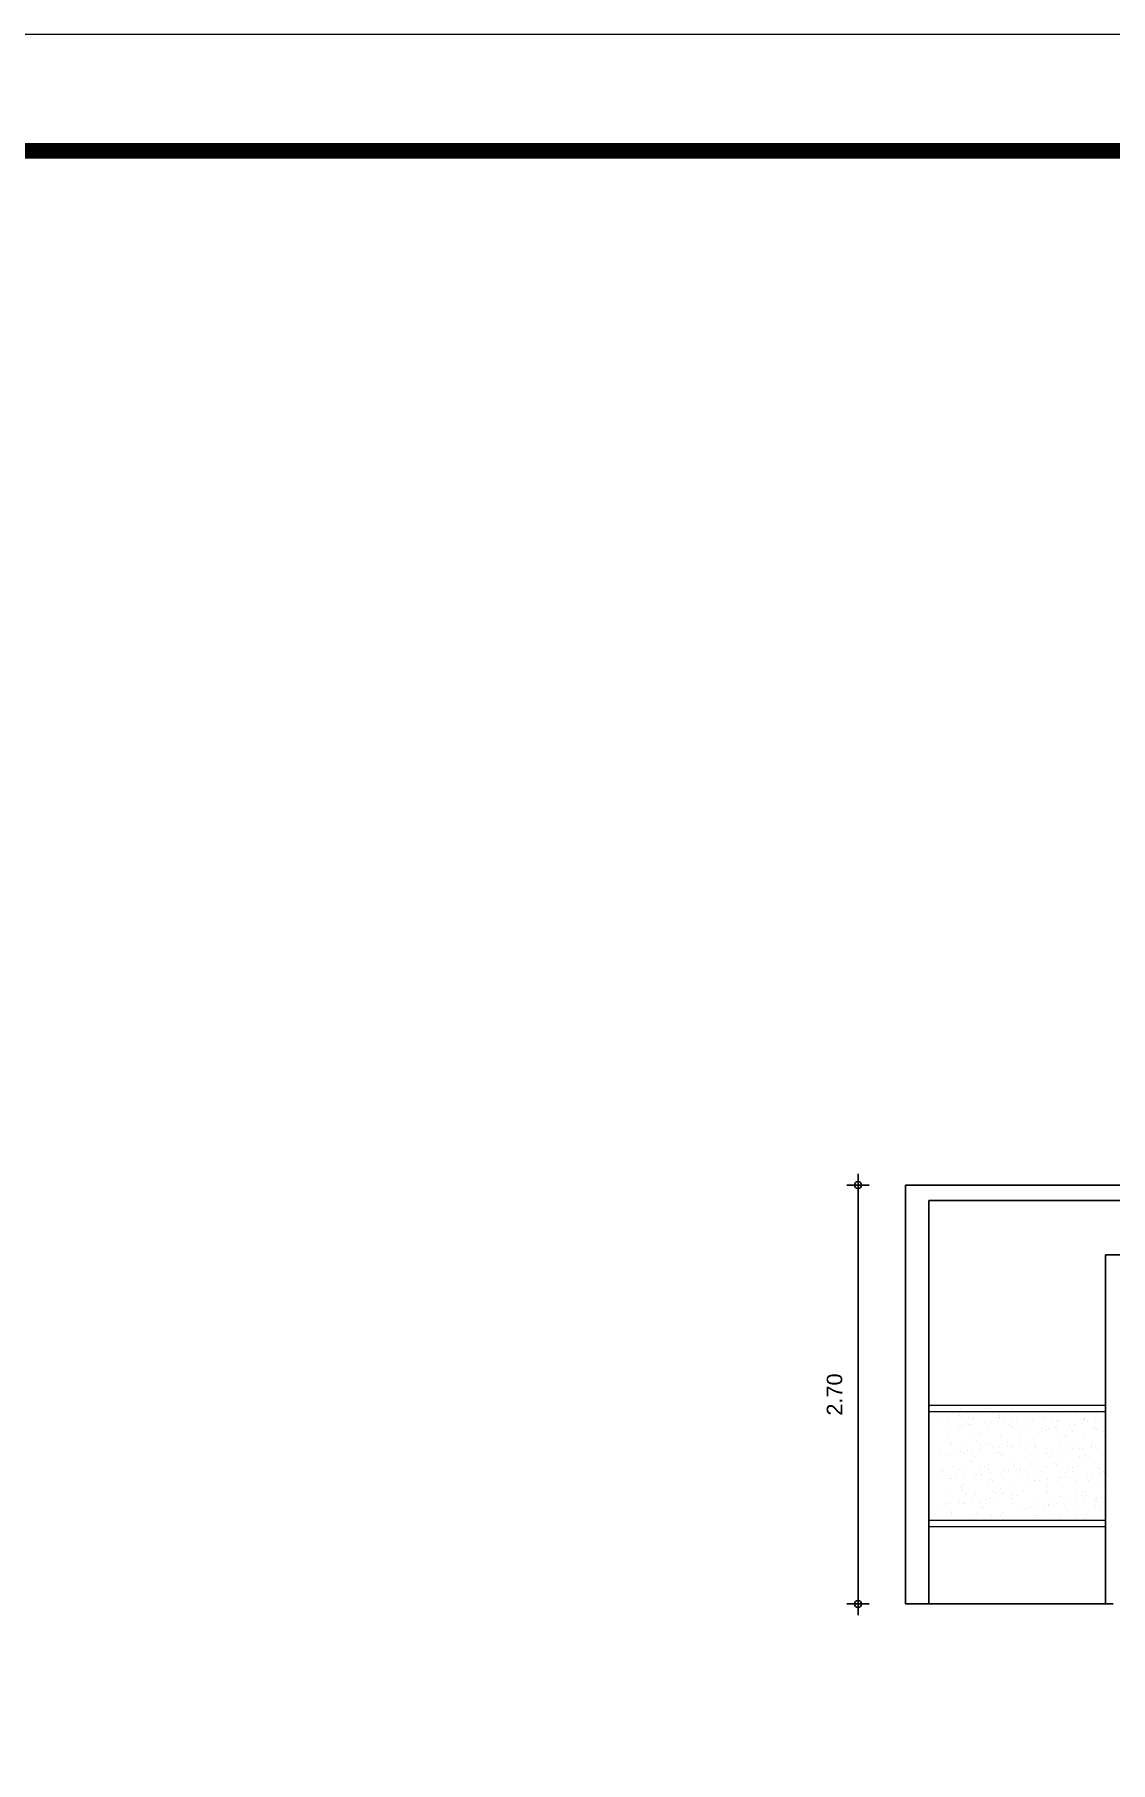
# Model space of a CAD drawing. Header units: millimetres. Extents: x 1345 to 2117, y 1214 to 1365.
# Drawn here: x 1476.36 to 1483.3, y 1284.45 to 1295.59 of the extents above; entities that cross this region are included whole.
import ezdxf

# ---------------------------------------------------------------- set-up
doc = ezdxf.new("R2010")
doc.units = ezdxf.units.MM
doc.header["$LTSCALE"] = 0.5
for name, color, linetype in [('02', 2, 'Continuous'), ('COTAS', 7, 'Continuous'), ('COZINHA', 7, 'Continuous'), ('parede', 2, 'Continuous'), ('TUBULAÇÃO_ESGOTO', 6, 'Continuous')]:
    doc.layers.add(name, color=color, linetype=linetype)
doc.styles.get("Standard").update_dxf_attribs({"font": 'arial.ttf'})
doc.dimstyles.new('ESCALA50', dxfattribs={"dimtxt": 0.1, "dimasz": 0.05, "dimexe": 0.18, "dimexo": 0.06, "dimgap": 0.1, "dimtad": 1, "dimzin": 4, "dimdsep": 46, "dimtxsty": 'Standard', "dimblk": 'BOLA', "dimcen": -0.06, "dimse1": 1, "dimse2": 1, "dimclrd": 7, "dimclrt": 7, "dimadec": 0, "dimazin": 0, "dimtfac": 1, "dimtix": 1, "dimtmove": 0, "dimatfit": 3, "dimldrblk": 'BOLA', "dimfxl": 0, "dimtolj": 1, "dimtzin": 4, "dimarcsym": 0})

# ---------------------------------------------------------------- blocks, each defined once
blk = doc.blocks.new('A$C67DC2B09')
at = {"layer": 'COTAS', "lineweight": 18}
for p, q in [((0.128, 0.693), (0.128, 0.693)), ((0.295, 0.695), (0.295, 0.695)), ((0.324, 0.695), (0.324, 0.695)), ((0.457, 0.695), (0.457, 0.695)), ((0.008, 0.619), (0.008, 0.619)), ((0.028, 0.566), (0.028, 0.566)), ((0.047, 0.63), (0.047, 0.63)), ((0.104, 0.558), (0.104, 0.558)), ((0.114, 0.577), (0.114, 0.577)), ((0.121, 0.65), (0.121, 0.65)), ((0.132, 0.571), (0.132, 0.571)), ((0.133, 0.639), (0.133, 0.639)), ((0.147, 0.581), (0.147, 0.581)), ((0.179, 0.637), (0.179, 0.637)), ((0.188, 0.589), (0.188, 0.589)), ((0.199, 0.588), (0.199, 0.588)), ((0.206, 0.62), (0.206, 0.62)), ((0.209, 0.63), (0.209, 0.63)), ((0.285, 0.6), (0.285, 0.6)), ((0.299, 0.573), (0.299, 0.573)), ((0.302, 0.558), (0.302, 0.558)), ((0.318, 0.604), (0.318, 0.604)), ((0.369, 0.611), (0.369, 0.611)), ((0.377, 0.637), (0.377, 0.637)), ((0.379, 0.644), (0.379, 0.644)), ((0.381, 0.636), (0.381, 0.636)), ((0.403, 0.62), (0.403, 0.62)), ((0.443, 0.586), (0.443, 0.586)), ((0.454, 0.576), (0.454, 0.576)), ((0.456, 0.622), (0.456, 0.622)), ((0.461, 0.572), (0.461, 0.572)), ((0.489, 0.626), (0.489, 0.626)), ((0.5, 0.559), (0.5, 0.559)), ((0.032, 0.477), (0.032, 0.477)), ((0.051, 0.508), (0.051, 0.508)), ((0.059, 0.46), (0.059, 0.46)), ((0.061, 0.475), (0.061, 0.475)), ((0.072, 0.464), (0.072, 0.464)), ((0.136, 0.449), (0.136, 0.449)), ((0.213, 0.507), (0.213, 0.507)), ((0.23, 0.478), (0.23, 0.478)), ((0.252, 0.531), (0.252, 0.531)), ((0.257, 0.461), (0.257, 0.461)), ((0.263, 0.52), (0.263, 0.52)), ((0.303, 0.451), (0.303, 0.451)), ((0.319, 0.469), (0.319, 0.469)), ((0.376, 0.447), (0.376, 0.447)), ((0.385, 0.514), (0.385, 0.514)), ((0.428, 0.478), (0.428, 0.478)), ((0.428, 0.454), (0.428, 0.454)), ((0.455, 0.461), (0.455, 0.461)), ((0.465, 0.45), (0.465, 0.45)), ((0.509, 0.525), (0.509, 0.525)), ((0.514, 0.465), (0.514, 0.465)), ((0.001, 0.398), (0.001, 0.398)), ((0.035, 0.402), (0.035, 0.402)), ((0.055, 0.386), (0.055, 0.386)), ((0.086, 0.409), (0.086, 0.409)), ((0.128, 0.414), (0.128, 0.414)), ((0.156, 0.399), (0.156, 0.399)), ((0.172, 0.42), (0.172, 0.42)), ((0.191, 0.356), (0.191, 0.356)), ((0.203, 0.345), (0.203, 0.345)), ((0.205, 0.425), (0.205, 0.425)), ((0.217, 0.385), (0.217, 0.385)), ((0.257, 0.432), (0.257, 0.432)), ((0.343, 0.443), (0.343, 0.443)), ((0.353, 0.399), (0.353, 0.399)), ((0.382, 0.411), (0.382, 0.411)), ((0.389, 0.391), (0.389, 0.391)), ((0.393, 0.401), (0.393, 0.401)), ((0.449, 0.35), (0.449, 0.35)), ((0, 0.3), (0, 0.3)), ((0.009, 0.239), (0.009, 0.239)), ((0.012, 0.289), (0.012, 0.289)), ((0.059, 0.263), (0.059, 0.263)), ((0.06, 0.241), (0.06, 0.241)), ((0.067, 0.239), (0.067, 0.239)), ((0.084, 0.318), (0.084, 0.318)), ((0.093, 0.246), (0.093, 0.246)), ((0.111, 0.301), (0.111, 0.301)), ((0.14, 0.326), (0.14, 0.326)), ((0.145, 0.252), (0.145, 0.252)), ((0.207, 0.24), (0.207, 0.24)), ((0.221, 0.263), (0.221, 0.263)), ((0.231, 0.264), (0.231, 0.264)), ((0.258, 0.294), (0.258, 0.294)), ((0.264, 0.268), (0.264, 0.268)), ((0.281, 0.319), (0.281, 0.319)), ((0.307, 0.328), (0.307, 0.328)), ((0.308, 0.302), (0.308, 0.302)), ((0.316, 0.275), (0.316, 0.275)), ((0.321, 0.236), (0.321, 0.236)), ((0.333, 0.226), (0.333, 0.226)), ((0.393, 0.269), (0.393, 0.269)), ((0.402, 0.286), (0.402, 0.286)), ((0.405, 0.24), (0.405, 0.24)), ((0.435, 0.291), (0.435, 0.291)), ((0.469, 0.328), (0.469, 0.328)), ((0.479, 0.319), (0.479, 0.319)), ((0.487, 0.297), (0.487, 0.297)), ((0.506, 0.302), (0.506, 0.302)), ((0.512, 0.292), (0.512, 0.292)), ((0.524, 0.281), (0.524, 0.281)), ((0.063, 0.141), (0.063, 0.141)), ((0.13, 0.181), (0.13, 0.181)), ((0.135, 0.159), (0.135, 0.159)), ((0.142, 0.17), (0.142, 0.17)), ((0.144, 0.204), (0.144, 0.204)), ((0.162, 0.142), (0.162, 0.142)), ((0.225, 0.14), (0.225, 0.14)), ((0.311, 0.206), (0.311, 0.206)), ((0.333, 0.16), (0.333, 0.16)), ((0.36, 0.143), (0.36, 0.143)), ((0.374, 0.118), (0.374, 0.118)), ((0.388, 0.175), (0.388, 0.175)), ((0.397, 0.146), (0.397, 0.146)), ((0.451, 0.117), (0.451, 0.117)), ((0.46, 0.129), (0.46, 0.129)), ((0.473, 0.205), (0.473, 0.205)), ((0.493, 0.134), (0.493, 0.134)), ((0.531, 0.16), (0.531, 0.16)), ((0.006, 0.064), (0.006, 0.064)), ((0.032, 0.073), (0.032, 0.073)), ((0.06, 0.08), (0.06, 0.08)), ((0.067, 0.019), (0.067, 0.019)), ((0.069, 0.006), (0.069, 0.006)), ((0.119, 0.084), (0.119, 0.084)), ((0.148, 0.082), (0.148, 0.082)), ((0.152, 0.089), (0.152, 0.089)), ((0.186, 0), (0.186, 0)), ((0.203, 0.096), (0.203, 0.096)), ((0.229, 0.018), (0.229, 0.018)), ((0.258, 0.081), (0.258, 0.081)), ((0.26, 0.061), (0.26, 0.061)), ((0.272, 0.051), (0.272, 0.051)), ((0.289, 0.107), (0.289, 0.107)), ((0.315, 0.084), (0.315, 0.084)), ((0.323, 0.111), (0.323, 0.111)), ((0.384, 0.001), (0.384, 0.001)), ((0.401, 0.024), (0.401, 0.024)), ((0.456, 0.081), (0.456, 0.081)), ((0.463, 0.106), (0.463, 0.106)), ((0.477, 0.083), (0.477, 0.083)), ((0.518, 0.056), (0.518, 0.056)), ((0.327, 0), (0.327, 0))]:
    blk.add_line(p, q, dxfattribs=at)
blk = doc.blocks.new('BOLA')
for p, q in [((-1.44, 0), (1.44, 0)), ((0, -1.44), (0, 1.44))]:
    blk.add_line(p, q)
blk.add_circle((0, 0), 0.452)
blk = doc.blocks.new('*D306')
at = {"layer": 'COTAS', "color": 7, "lineweight": -2, "transparency": 16777216}
blk.add_line((1481.669, 1285.522), (1481.669, 1288.122), dxfattribs=at)
at = {"layer": 'Defpoints', "color": 0, "transparency": 16777216}
for p in [(1481.669, 1288.172), (1481.976, 1288.172), (1481.976, 1285.472)]:
    blk.add_point(p, dxfattribs=at)
at = {"layer": 'COTAS', "color": 7, "lineweight": -2, "transparency": 16777216, "xscale": 0.05, "yscale": 0.05, "zscale": 0.05}
for p, rotation in [((1481.669, 1288.172), 90), ((1481.669, 1285.472), 270)]:
    blk.add_blockref('BOLA', p, dxfattribs=dict(at, rotation=rotation))
at = {"layer": 'COTAS', "color": 7, "transparency": 16777216, "insert": (1481.518, 1286.822), "char_height": 0.1, "attachment_point": 5, "rotation": 90}
blk.add_mtext('\\A1;2.70', dxfattribs=at)

msp = doc.modelspace()

# ---------------------------------------------------------------- linework, layer by layer
at = {"layer": '02', "lineweight": 18}
msp.add_lwpolyline([(1435.537, 1251.038), (1496.737, 1251.038), (1496.737, 1295.588), (1435.537, 1295.588)], close=True, dxfattribs=at)
at = {"layer": '02', "lineweight": 18, "const_width": 0.1}
msp.add_lwpolyline([(1436.287, 1251.788), (1495.987, 1251.788), (1495.987, 1294.838), (1436.287, 1294.838)], close=True, dxfattribs=at)
at = {"layer": 'COTAS', "lineweight": 18}
msp.add_line((1482.241, 1286.125), (1482.241, 1286.125), dxfattribs=at)
at = {"layer": 'COZINHA', "color": 6}
for q in [(1483.265, 1285.472), (1486.359, 1287.722)]:
    msp.add_line((1483.265, 1287.722), q, dxfattribs=at)
at = {"layer": 'parede'}
for p, q in [((1481.976, 1288.172), (1481.976, 1285.472)), ((1481.976, 1288.172), (1490.976, 1288.172)), ((1482.126, 1288.072), (1482.126, 1285.472)), ((1482.126, 1288.072), (1490.826, 1288.072)), ((1481.976, 1285.472), (1483.315, 1285.472))]:
    msp.add_line(p, q, dxfattribs=at)
at = {"layer": 'TUBULAÇÃO_ESGOTO', "lineweight": 18}
for p, q in [((1483.265, 1286.752), (1482.126, 1286.752)), ((1482.126, 1286.712), (1483.265, 1286.712)), ((1482.126, 1286.012), (1483.265, 1286.012)), ((1482.126, 1285.972), (1483.265, 1285.972))]:
    msp.add_line(p, q, dxfattribs=at)

# ---------------------------------------------------------------- block references
at = {"layer": 'COTAS'}
for p in [(1482.202, 1286.04), (1482.747, 1286.025)]:
    msp.add_blockref('A$C67DC2B09', p, dxfattribs=at)

# ---------------------------------------------------------------- dimensions: what is measured, and where the dimension line sits
dim = msp.add_linear_dim(base=(1481.669, 1288.172), p1=(1481.976, 1285.472), p2=(1481.976, 1288.172), angle=90, dimstyle='ESCALA50', dxfattribs=at)
dim.commit()
dim.dimension.update_dxf_attribs({"geometry": '*D306', "text_midpoint": (1481.518, 1286.822)})

doc.saveas('drawing.dxf')
